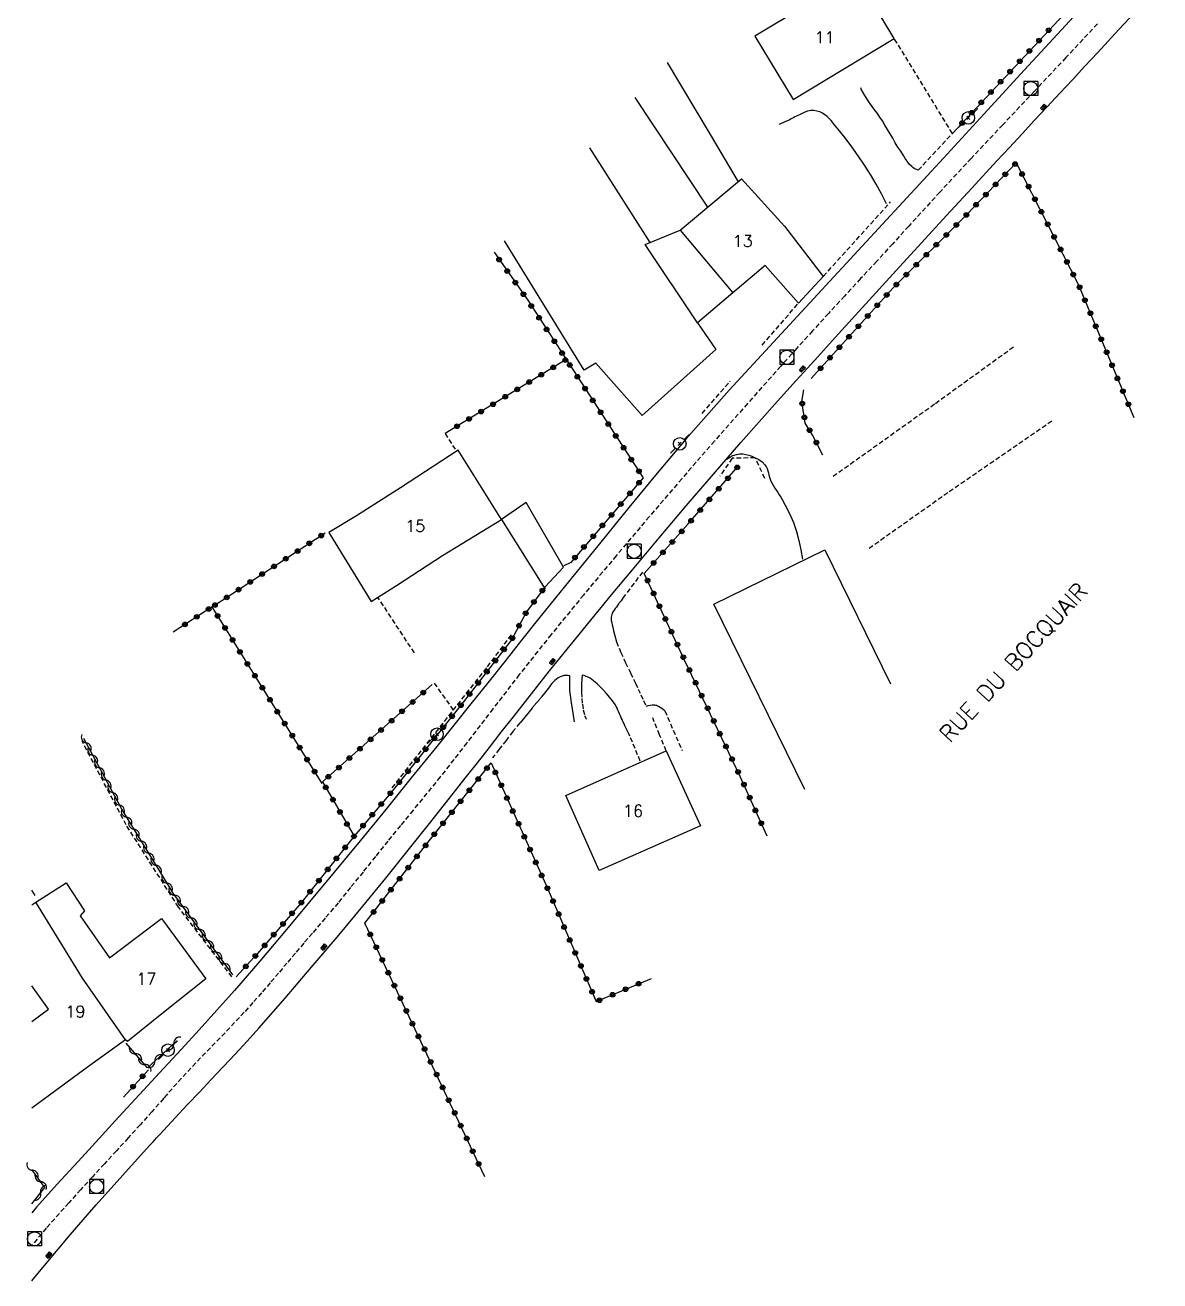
# Model space of a CAD drawing. Header units: millimetres. Extents: x 183999 to 184962, y 153000 to 154000.
# Drawn here: x 183999.3 to 184120, y 153758.9 to 153892.5 of the extents above; entities that cross this region are included whole.
import ezdxf
from ezdxf.enums import TextEntityAlignment as Align

# ---------------------------------------------------------------- set-up
doc = ezdxf.new("R2010")
doc.units = ezdxf.units.MM
doc.linetypes.add('DASHED', pattern=[0.75, 0.5, -0.25])
doc.layers.get('0').update_dxf_attribs({"linetype": 'CONTINUOUS'})
for name, color, linetype in [('W0001', 6, 'DASHED'), ('W0008', 7, 'CONTINUOUS'), ('W0017', 7, 'CONTINUOUS'), ('W0101', 7, 'CONTINUOUS'), ('W0104', 1, 'CONTINUOUS'), ('W0112', 1, 'DASHED'), ('W0310', 3, 'CONTINUOUS'), ('W0322', 7, 'CONTINUOUS'), ('W0323', 7, 'CONTINUOUS'), ('W0401', 7, 'CONTINUOUS'), ('W0420', 7, 'CONTINUOUS'), ('W0473', 7, 'CONTINUOUS'), ('W0989', 7, 'CONTINUOUS'), ('W0991', 7, 'CONTINUOUS'), ('W1102', 7, 'CONTINUOUS')]:
    doc.layers.add(name, color=color, linetype=linetype)
doc.styles.get("Standard").update_dxf_attribs({"font": 'romans.shx', "width": 0.85})

# ---------------------------------------------------------------- blocks, each defined once
blk = doc.blocks.new('T473')
for p, q in [((-0.166667, 0.166667), (0.166667, -0.166667)), ((-0.166667, -0.166667), (0.166667, 0.166667)), ((0.500001, 0.500001), (1.000002, 1.000002)), ((-1.000002, -1.000002), (-0.500001, -0.500001))]:
    blk.add_line(p, q)
blk.add_ellipse((0, 0), major_axis=(0.471405, 0.471405), ratio=1, start_param=5.4977871438, end_param=11.780972451)
blk = doc.blocks.new('T420')
for p, q in [((0.75, 0.75), (-0.75, 0.75)), ((-0.75, 0.75), (-0.75, -0.75)), ((0.75, 0.75), (0.75, -0.75)), ((0.75, -0.75), (-0.75, -0.75))]:
    blk.add_line(p, q)
blk.add_ellipse((0, 0), major_axis=(-0.53, 0.53), ratio=1, start_param=3.926991, end_param=10.210176)
blk = doc.blocks.new('T401')
for p, q in [((-0.3, 0.3), (0, 0.3)), ((-0.3, -0.25), (-0.3, 0.3)), ((-0.3, 0.15), (0, 0.15)), ((-0.3, 0), (0, 0)), ((0, 0.3), (0, -0.25)), ((-0.3, -0.15), (0, -0.15)), ((-0.3, -0.25), (-0.3, -0.3)), ((-0.3, -0.3), (0, -0.3)), ((0, -0.3), (0, -0.25))]:
    blk.add_line(p, q)
blk = doc.blocks.new('t323o')
at = {"color": 0, "linetype": 'Continuous'}
for radius in [0.25, 0.15]:
    blk.add_circle((0, 0), radius, dxfattribs=at)
blk = doc.blocks.new('t322o')
at = {"color": 0, "linetype": 'Continuous'}
for radius in [0.25, 0.15]:
    blk.add_circle((0, 0), radius, dxfattribs=at)
blk = doc.blocks.new('t310o')
at = {"color": 0, "linetype": 'Continuous'}
for centre, start, end in [((-0.5, 0.38), 216.8699, 323.1304), ((0.5, -0.37), 36.8699, 143.1303)]:
    blk.add_arc(centre, 0.625, start, end, dxfattribs=at)

msp = doc.modelspace()

# ---------------------------------------------------------------- linework, layer by layer
at = {"layer": 'W0001'}
for points in [[(184113.34, 153892.67), (184109.99, 153889.08), (184106.63, 153885.5), (184103.27, 153881.94), (184099.91, 153878.36), (184096.57, 153874.77), (184093.26, 153871.15), (184091.56, 153869.28), (184089.86, 153867.42), (184088.15, 153865.57), (184086.44, 153863.71), (184084.73, 153861.86), (184083.03, 153860), (184081.33, 153858.13), (184079.65, 153856.25), (184076.12, 153852.28), (184072.61, 153848.29), (184069.12, 153844.28), (184065.66, 153840.24), (184062.15, 153836.09), (184058.67, 153831.91), (184055.22, 153827.7), (184051.84, 153823.44), (184049.04, 153819.81), (184046.25, 153816.18), (184043.43, 153812.56), (184040.54, 153809.01), (184039.19, 153807.38), (184037.86, 153805.74), (184036.53, 153804.09), (184035.22, 153802.44), (184033.89, 153800.8), (184032.56, 153799.16), (184031.2, 153797.53), (184029.83, 153795.93), (184028.92, 153794.88), (184028.02, 153793.82), (184027.13, 153792.76), (184026.24, 153791.7), (184025.34, 153790.64), (184024.43, 153789.59), (184023.51, 153788.55), (184022.58, 153787.52), (184021.56, 153786.43), (184020.54, 153785.35), (184019.5, 153784.28), (184018.47, 153783.21), (184017.43, 153782.13), (184016.41, 153781.05), (184015.4, 153779.95), (184014.41, 153778.83), (184014.31, 153778.71), (184014.21, 153778.59), (184014.1, 153778.47), (184014, 153778.35)], [(184014, 153778.35), (184012.76, 153776.94), (184011.51, 153775.55), (184010.25, 153774.16), (184008.98, 153772.78), (184007.71, 153771.4), (184006.44, 153770.02), (184005.18, 153768.64), (184003.91, 153767.25), (184001.52, 153764.54), (184000, 153762.73)]]:
    msp.add_lwpolyline(points, dxfattribs=at)
at = {"layer": 'W0008'}
for points in [[(184119.98, 153903.39), (184105.59, 153887.77), (184101.27, 153883.08), (184096.95, 153878.4), (184092.63, 153873.71), (184088.32, 153869.02), (184083.6, 153863.91), (184078.87, 153858.82), (184074.18, 153853.69), (184069.57, 153848.49), (184066.5, 153844.88), (184063.49, 153841.23), (184060.51, 153837.55), (184057.53, 153833.87), (184055.71, 153831.62), (184053.9, 153829.37), (184052.09, 153827.11), (184050.29, 153824.85), (184048.49, 153822.58), (184046.68, 153820.32), (184044.88, 153818.06), (184043.06, 153815.81), (184040.35, 153812.45), (184037.63, 153809.1), (184034.9, 153805.76), (184032.15, 153802.43), (184029.52, 153799.26), (184026.89, 153796.1), (184024.23, 153792.96), (184021.54, 153789.85), (184019.68, 153787.75), (184017.8, 153785.67), (184015.9, 153783.6), (184014, 153781.54)], [(184014, 153774.96), (184015.26, 153776.32), (184016.53, 153777.67), (184017.81, 153779.02), (184019.08, 153780.37), (184020.36, 153781.72), (184021.62, 153783.07), (184022.88, 153784.44), (184024.12, 153785.82), (184026.94, 153789.03), (184029.71, 153792.27), (184032.46, 153795.53), (184035.19, 153798.81), (184037.63, 153801.79), (184040.03, 153804.78), (184042.43, 153807.78), (184044.81, 153810.79), (184046.1, 153812.42), (184047.38, 153814.05), (184048.66, 153815.69), (184049.93, 153817.32), (184051.21, 153818.96), (184052.49, 153820.59), (184053.77, 153822.22), (184055.07, 153823.84), (184057.25, 153826.54), (184059.44, 153829.24), (184061.65, 153831.92), (184063.87, 153834.59), (184066.72, 153837.99), (184069.6, 153841.39), (184072.49, 153844.77), (184075.41, 153848.13), (184077.36, 153850.34), (184079.32, 153852.53), (184081.3, 153854.72), (184083.27, 153856.9), (184085.43, 153859.29), (184087.6, 153861.68), (184089.77, 153864.06), (184091.94, 153866.44), (184094.61, 153869.36), (184097.29, 153872.27), (184099.97, 153875.18), (184102.65, 153878.09), (184103.99, 153879.53), (184105.32, 153880.97), (184106.66, 153882.41), (184108, 153883.85), (184109.34, 153885.29), (184110.67, 153886.73), (184112.01, 153888.16), (184113.35, 153889.6), (184115.63, 153892.06), (184117.91, 153894.52)], [(184014, 153781.54), (184012.28, 153779.68), (184010.56, 153777.83), (184008.85, 153775.96), (184007.15, 153774.09), (184004.93, 153771.65), (184002.69, 153769.23), (184000.49, 153766.78), (184000, 153766.19)], [(184000, 153758.95), (184001.34, 153760.6), (184004.06, 153763.85), (184006.85, 153767.04), (184009.68, 153770.2), (184012.52, 153773.35), (184012.89, 153773.75), (184013.26, 153774.16), (184013.63, 153774.56), (184014, 153774.96)]]:
    msp.add_lwpolyline(points, dxfattribs=at)
at = {"layer": 'W0017'}
for points in [[(184094.27, 153877.1), (184094.08, 153877.17), (184093.9, 153877.26), (184093.74, 153877.37), (184093.58, 153877.49), (184093.32, 153877.75), (184093.1, 153878.05), (184092.9, 153878.36), (184092.7, 153878.67), (184092.41, 153879.12), (184092.12, 153879.57), (184091.84, 153880.03), (184091.57, 153880.5), (184091.3, 153880.96), (184091.02, 153881.42), (184090.74, 153881.88), (184090.46, 153882.34), (184090.2, 153882.73), (184089.93, 153883.12), (184089.65, 153883.5), (184089.37, 153883.88), (184089.1, 153884.27), (184088.83, 153884.66), (184088.58, 153885.06), (184088.35, 153885.47), (184088.3, 153885.56), (184088.25, 153885.65), (184088.22, 153885.75), (184088.18, 153885.85)], [(184090.89, 153873.54), (184090.36, 153874.59), (184089.79, 153875.62), (184089.19, 153876.63), (184088.56, 153877.63), (184087.9, 153878.62), (184087.22, 153879.6), (184086.5, 153880.56), (184085.74, 153881.49), (184085.38, 153881.94), (184085, 153882.39), (184084.59, 153882.82), (184084.1, 153883.16), (184083.8, 153883.3), (184083.49, 153883.39), (184083.16, 153883.44), (184082.84, 153883.44), (184082.51, 153883.38), (184082.21, 153883.27), (184081.92, 153883.13), (184081.63, 153883), (184081.47, 153882.93), (184081.31, 153882.85), (184081.15, 153882.77), (184081, 153882.69), (184080.84, 153882.61), (184080.68, 153882.52), (184080.53, 153882.44), (184080.37, 153882.37), (184080.15, 153882.27), (184079.93, 153882.17), (184079.71, 153882.08), (184079.49, 153881.98)], [(184073.91, 153846.38), (184074.23, 153846.59), (184074.57, 153846.75), (184074.93, 153846.86), (184075.3, 153846.92), (184075.62, 153846.92), (184075.95, 153846.87), (184076.26, 153846.79), (184076.56, 153846.68), (184076.94, 153846.51), (184077.31, 153846.32), (184077.66, 153846.07), (184077.96, 153845.77), (184078.09, 153845.57), (184078.2, 153845.36), (184078.28, 153845.13), (184078.34, 153844.9), (184078.4, 153844.68), (184078.45, 153844.45), (184078.52, 153844.23), (184078.61, 153844.02), (184078.75, 153843.76), (184078.89, 153843.52), (184079.04, 153843.27), (184079.19, 153843.04), (184079.35, 153842.8), (184079.5, 153842.56), (184079.65, 153842.32), (184079.79, 153842.07), (184080.12, 153841.48), (184080.44, 153840.88), (184080.74, 153840.26), (184081, 153839.63), (184081.32, 153838.68), (184081.58, 153837.71), (184081.8, 153836.73), (184081.96, 153835.74)]]:
    msp.add_lwpolyline(points, dxfattribs=at)
at = {"layer": 'W0101'}
for points in [[(184087.66, 153897.86), (184076.89, 153891.36), (184080.96, 153884.61), (184091.73, 153891.1)], [(184045.34, 153847.31), (184039.22, 153843.33), (184034.51, 153840.32), (184031.57, 153838.56), (184036.07, 153831.21), (184038.78, 153832.94), (184043.69, 153836.12), (184049.94, 153839.96)], [(184056.79, 153810.57), (184067.48, 153815.32), (184071.1, 153807.36), (184060.33, 153802.59), (184056.79, 153810.57)]]:
    msp.add_lwpolyline(points, close=True, dxfattribs=at)
for points in [[(184068.96, 153870.72), (184075.49, 153876.17), (184080.04, 153871.16), (184084.18, 153865.81)], [(184068.96, 153870.72), (184074.55, 153864.04)], [(184081.55, 153862.96), (184077.98, 153866.96), (184074.55, 153864.04)], [(184081.55, 153862.96), (184084.18, 153865.81)], [(184000.4, 153799.22), (184003.64, 153801.28), (184005.61, 153798.32), (184005.12, 153797.77), (184008.25, 153793.3), (184013.78, 153797.5), (184014, 153797.2)], [(184000, 153798.97), (184000.4, 153799.22)], [(184014, 153797.2), (184018.5, 153791.08)], [(184018.5, 153791.08), (184014, 153787.49)], [(184000, 153786.54), (184001.78, 153787.87), (184000, 153790.35)], [(184014, 153787.49), (184010.17, 153784.42), (184009.97, 153784.59)], [(184009.97, 153784.59), (184006.16, 153781.87), (184000, 153777.32)]]:
    msp.add_lwpolyline(points, dxfattribs=at)
at = {"layer": 'W0104'}
for points in [[(184067.58, 153888.56), (184072.14, 153880.91), (184075.13, 153875.87)], [(184071.88, 153873.16), (184064.18, 153884.83)], [(184059.31, 153879.5), (184065.73, 153869.41)], [(184074.55, 153864.04), (184070.8, 153860.85), (184065.24, 153869.21), (184068.96, 153870.72)], [(184070.8, 153860.85), (184072.75, 153858.02), (184064.91, 153851.01), (184059.97, 153856.57), (184058.74, 153855.83), (184050.27, 153869.6)], [(184056.55, 153834.89), (184052.57, 153841.77), (184049.94, 153839.96)], [(184049.94, 153839.96), (184054.6, 153832.53)], [(184082.21, 153811.22), (184072.55, 153830.95), (184084.34, 153836.73)], [(184084.34, 153836.73), (184091.33, 153822.46)], [(184054.57, 153832.75), (184056.55, 153834.89)]]:
    msp.add_lwpolyline(points, dxfattribs=at)
at = {"layer": 'W0112'}
for points in [[(184094.27, 153877.1), (184097.91, 153881.02), (184091.73, 153891.1)], [(184084.18, 153865.81), (184091.33, 153873.73)], [(184077.68, 153858.49), (184081.55, 153862.96)], [(184085.22, 153844.54), (184096.1, 153852.3), (184104.55, 153858.41)], [(184071.3, 153851.23), (184074.28, 153854.68)], [(184108.49, 153850.4), (184097.42, 153842.78), (184088.87, 153836.73)], [(184043.94, 153849.09), (184045.09, 153847.31)], [(184077.96, 153844.32), (184076.94, 153846.51), (184074.47, 153846.46), (184073.16, 153844.54)], [(184064.96, 153834.34), (184064.5, 153833.76), (184064.05, 153833.17), (184063.6, 153832.58), (184063.15, 153831.98), (184062.9, 153831.64), (184062.66, 153831.3), (184062.41, 153830.96), (184062.17, 153830.61), (184062.05, 153830.46), (184061.93, 153830.31), (184061.82, 153830.15), (184061.73, 153829.98), (184061.68, 153829.85), (184061.65, 153829.71), (184061.63, 153829.57), (184061.62, 153829.43), (184061.63, 153829.2), (184061.67, 153828.96), (184061.73, 153828.73), (184061.78, 153828.5), (184061.87, 153828.11), (184061.96, 153827.71), (184062.07, 153827.32), (184062.19, 153826.94), (184062.64, 153825.81), (184063.15, 153824.71), (184063.68, 153823.62), (184064.2, 153822.53), (184064.47, 153821.91), (184064.76, 153821.3), (184065.04, 153820.69), (184065.32, 153820.09)], [(184040.68, 153825.76), (184036.81, 153831.65)], [(184038.32, 153811.4), (184048.46, 153824.28), (184051.15, 153827.87)], [(184044.83, 153819.67), (184042.7, 153822.74)], [(184057.23, 153823.32), (184057.03, 153823.35), (184056.82, 153823.36), (184056.61, 153823.34), (184056.41, 153823.29), (184056.19, 153823.21), (184055.98, 153823.09), (184055.79, 153822.95), (184055.62, 153822.8), (184055.46, 153822.65), (184055.31, 153822.49), (184055.17, 153822.32), (184055.04, 153822.15), (184054.91, 153821.97), (184054.78, 153821.8), (184054.65, 153821.63), (184054.52, 153821.46), (184054.19, 153821.06), (184053.87, 153820.67), (184053.54, 153820.28), (184053.21, 153819.88), (184052.89, 153819.49), (184052.56, 153819.1), (184052.24, 153818.7), (184051.91, 153818.3), (184051.17, 153817.38), (184050.44, 153816.45), (184049.71, 153815.51), (184048.98, 153814.58)], [(184057.73, 153818.41), (184057.64, 153818.87), (184057.57, 153819.33), (184057.49, 153819.79), (184057.42, 153820.25), (184057.37, 153820.65), (184057.31, 153821.04), (184057.27, 153821.44), (184057.23, 153821.84), (184057.22, 153822.02), (184057.22, 153822.21), (184057.21, 153822.39), (184057.21, 153822.58), (184057.21, 153822.77), (184057.22, 153822.95), (184057.22, 153823.14), (184057.23, 153823.32)], [(184058.52, 153823.4), (184058.48, 153822.94), (184058.46, 153822.47), (184058.45, 153822), (184058.47, 153821.54), (184058.5, 153820.92), (184058.55, 153820.3), (184058.64, 153819.68), (184058.8, 153819.07), (184058.83, 153818.97), (184058.88, 153818.87), (184058.93, 153818.78), (184058.99, 153818.69)], [(184064.69, 153814.25), (184064.43, 153814.92), (184064.16, 153815.58), (184063.88, 153816.25), (184063.59, 153816.91), (184063.49, 153817.13), (184063.39, 153817.35), (184063.29, 153817.57), (184063.19, 153817.79), (184063.08, 153818), (184062.98, 153818.22), (184062.87, 153818.44), (184062.77, 153818.66), (184062.68, 153818.86), (184062.59, 153819.06), (184062.51, 153819.26), (184062.42, 153819.46), (184062.34, 153819.67), (184062.24, 153819.86), (184062.14, 153820.06), (184062.03, 153820.25), (184061.75, 153820.67), (184061.44, 153821.06), (184061.11, 153821.44), (184060.77, 153821.81), (184060.44, 153822.15), (184060.11, 153822.47), (184059.75, 153822.78), (184059.37, 153823.05), (184059.17, 153823.16), (184058.96, 153823.26), (184058.74, 153823.34), (184058.52, 153823.4)], [(184065.32, 153820.09), (184065.54, 153820.16), (184065.76, 153820.21), (184065.99, 153820.23), (184066.22, 153820.22), (184066.34, 153820.21), (184066.45, 153820.18), (184066.56, 153820.13), (184066.66, 153820.09), (184066.84, 153819.98), (184067.01, 153819.87), (184067.17, 153819.74), (184067.32, 153819.59)], [(184067.48, 153815.32), (184066.77, 153817.04), (184066.03, 153818.85)], [(184067.32, 153819.59), (184069.16, 153815.37)], [(184014, 153801.21), (184010.03, 153807.45), (184005.33, 153816.38)], [(184021.27, 153791.3), (184015.59, 153798.7), (184014, 153801.21)]]:
    msp.add_lwpolyline(points, dxfattribs=at)
at = {"layer": 'W0310'}
for points in [[(184014, 153801.89), (184009.56, 153809.12), (184005.54, 153816.63)], [(184021.38, 153791.49), (184015.04, 153800.18), (184014, 153801.89)], [(184000.35, 153799.96), (184000, 153800.5)], [(184014, 153783.19), (184012.3, 153781.62), (184010.03, 153784.23)], [(184015.43, 153784.5), (184014, 153783.19)], [(184000, 153767.13), (184001.39, 153768.88), (184000, 153770.81)]]:
    msp.add_lwpolyline(points, dxfattribs=at)
at = {"layer": 'W0322'}
for points in [[(184065.13, 153834.2), (184069.81, 153839.47), (184075.13, 153845.61)], [(184035.41, 153797), (184042.24, 153805.75), (184048.84, 153814.05)]]:
    msp.add_lwpolyline(points, dxfattribs=at)
at = {"layer": 'W0323'}
for points in [[(184097.91, 153881.02), (184111.78, 153895.88)], [(184082.89, 153854.93), (184091.61, 153864.6), (184099.45, 153872.39), (184104.71, 153877.9)], [(184104.71, 153877.9), (184111.29, 153864.99), (184117.21, 153850.81)], [(184049.16, 153868.37), (184052.74, 153863.26), (184065.02, 153844.37), (184057.31, 153835.38), (184056.57, 153835)], [(184056.83, 153856.96), (184043.94, 153849.09)], [(184084.12, 153846.79), (184083, 153848.98), (184082.26, 153850.21), (184081.9, 153852.51), (184082.12, 153853.75)], [(184030.86, 153811.86), (184019.16, 153830.64), (184031.19, 153838.51)], [(184078.19, 153806.26), (184075.35, 153812.6), (184069.43, 153824.99), (184065.13, 153834.2)], [(184054.57, 153832.75), (184052.6, 153830.12), (184051.01, 153827.13), (184045.66, 153820.22), (184038.18, 153810.87), (184034.26, 153806.24), (184028.61, 153799.14), (184024.01, 153793.77), (184021.73, 153791.3)], [(184019.16, 153830.64), (184015.03, 153827.96)], [(184042.59, 153822.39), (184030.92, 153812.03), (184034.26, 153806.24)], [(184048.84, 153814.05), (184054.79, 153800.81), (184060.03, 153788.67), (184065.91, 153791.13)], [(184048.16, 153770.03), (184042.65, 153781.73), (184035.41, 153797)], [(184009.75, 153778.5), (184012.39, 153781.41)]]:
    msp.add_lwpolyline(points, dxfattribs=at)
at = {"layer": 'W1102'}
msp.add_lwpolyline([(184009.97, 153784.59), (184005.37, 153791.15), (184000.4, 153799.22)], dxfattribs=at)

# ---------------------------------------------------------------- block references
at = {"layer": 'W0310'}
for p, rotation in [((184005.78, 153816.18), 118.2021783341576), ((184006.48, 153814.86), 118.2021783341576), ((184007.19, 153813.54), 118.2021783341576), ((184007.9, 153812.22), 118.2021783341576), ((184008.61, 153810.89), 118.2021783341576), ((184009.32, 153809.57), 118.2021783341576), ((184010.08, 153808.28), 121.5295337306473), ((184010.86, 153807), 121.5295337306473), ((184011.65, 153805.72), 121.5295337306473), ((184012.43, 153804.44), 121.5295337306473), ((184013.22, 153803.16), 121.5295337306473), ((184014.39, 153801.25), 121.5295337307622), ((184015.19, 153799.98), 126.081625303586), ((184016.08, 153798.77), 126.081625303586), ((184016.96, 153797.55), 126.081625303586), ((184017.84, 153796.34), 126.081625303586), ((184018.73, 153795.13), 126.081625303586), ((184019.61, 153793.92), 126.081625303586), ((184020.49, 153792.71), 126.081625303586), ((184015.1, 153784.2), 222.6472541442104), ((184011.02, 153783.1), 131.1437592314528), ((184012, 153781.97), 131.1437592314528), ((184013.07, 153782.33), 222.6472541447889), ((184000.07, 153770.72), 125.8461554235002), ((184000.94, 153769.5), 125.8461554235002), ((184000.94, 153768.31), 51.38930304634911)]:
    msp.add_blockref('t310o', p, dxfattribs=dict(at, rotation=rotation))
at = {"layer": 'W0322'}
for p, rotation in [((184075.02, 153845.48), 49.10565010235003), ((184074.04, 153844.34), 49.10565010235003), ((184073.06, 153843.21), 49.10565010235003), ((184071.09, 153840.94), 49.10565010235003), ((184072.07, 153842.08), 49.10565010235003), ((184070.11, 153839.81), 49.10565010235003), ((184069.12, 153838.68), 48.31148958342897), ((184068.12, 153837.56), 48.31148958342897), ((184067.12, 153836.44), 48.31148958342897), ((184066.12, 153835.32), 48.31148958342897), ((184048.4, 153813.5), 51.50253019405418), ((184047.47, 153812.33), 51.50253019405418), ((184046.54, 153811.15), 51.50253019405418), ((184044.67, 153808.81), 51.50253019405418), ((184045.6, 153809.98), 51.50253019405418), ((184043.74, 153807.63), 51.50253019405418), ((184042.8, 153806.46), 51.50253019405418), ((184041.87, 153805.28), 52.02621834008274), ((184040.95, 153804.1), 52.02621834008274), ((184040.03, 153802.92), 52.02621834008274), ((184039.1, 153801.73), 52.02621834008274), ((184037.26, 153799.37), 52.02621834008274), ((184038.18, 153800.55), 52.02621834008274), ((184036.34, 153798.19), 52.02621834008274)]:
    msp.add_blockref('t322o', p, dxfattribs=dict(at, rotation=rotation))
at = {"layer": 'W0323'}
for p, rotation in [((184108.15, 153891.99), 46.96795115751189), ((184107.13, 153890.89), 46.96795115751189), ((184106.1, 153889.8), 46.96795115751189), ((184104.05, 153887.6), 46.96795115751189), ((184105.08, 153888.7), 46.96795115751189), ((184103.03, 153886.51), 46.96795115751189), ((184102.01, 153885.41), 46.96795115751189), ((184100.98, 153884.31), 46.96795115751189), ((184099.96, 153883.22), 46.96795115751189), ((184098.94, 153882.12), 46.96795115751189), ((184104.58, 153877.76), 46.31243540631557), ((184102.51, 153875.59), 46.31243540631557), ((184103.54, 153876.68), 46.31243540631557), ((184105.33, 153876.69), 297.0018535677714), ((184101.47, 153874.51), 46.31243540631557), ((184106.01, 153875.36), 297.0018535677714), ((184100.43, 153873.42), 46.31243540631557), ((184106.69, 153874.02), 297.0018535677714), ((184099.4, 153872.34), 44.79951372460109), ((184107.37, 153872.68), 297.0018535677714), ((184097.27, 153870.22), 44.79951372460109), ((184098.33, 153871.28), 44.79951372460109), ((184108.05, 153871.35), 297.0018535677714), ((184096.2, 153869.17), 44.79951372460109), ((184108.73, 153870.01), 297.0018535677714), ((184049.7, 153867.6), 305.0041501924509), ((184095.14, 153868.11), 44.79951372460109), ((184109.41, 153868.67), 297.0018535677714), ((184050.56, 153866.37), 305.0041501924509), ((184094.07, 153867.05), 44.79951372460109), ((184110.09, 153867.34), 297.0018535677714), ((184051.42, 153865.14), 305.0041501924509), ((184091.95, 153864.94), 44.79951372460109), ((184093.01, 153866), 44.79951372460109), ((184110.77, 153866), 297.0018535677714), ((184052.28, 153863.91), 305.0041501924509), ((184090.92, 153863.84), 47.98644337232633), ((184111.43, 153864.65), 292.6599013257184), ((184053.12, 153862.67), 303.0331854378065), ((184089.92, 153862.73), 47.98644337232633), ((184112.01, 153863.27), 292.6599013257184), ((184053.94, 153861.41), 303.0331854378065), ((184088.91, 153861.61), 47.98644337232633), ((184112.59, 153861.89), 292.6599013257184), ((184054.75, 153860.16), 303.0331854378065), ((184087.91, 153860.5), 47.98644337232633), ((184113.16, 153860.5), 292.6599013257184), ((184055.57, 153858.9), 303.0331854378065), ((184085.9, 153858.27), 47.98644337232633), ((184086.91, 153859.39), 47.98644337232633), ((184113.74, 153859.12), 292.6599013257184), ((184056.39, 153857.64), 303.0331854378065), ((184056.74, 153856.9), 211.3988465023006), ((184084.9, 153857.16), 47.98644337232633), ((184114.32, 153857.73), 292.6599013257184), ((184055.46, 153856.12), 211.3988465023006), ((184057.21, 153856.38), 303.0331854378065), ((184083.89, 153856.04), 47.98644337232633), ((184114.9, 153856.35), 292.6599013257184), ((184052.9, 153854.56), 211.3988465023006), ((184054.18, 153855.34), 211.3988465023006), ((184058.03, 153855.13), 303.0331854378065), ((184115.47, 153854.96), 292.6599013257184), ((184050.34, 153853), 211.3988465023006), ((184051.62, 153853.78), 211.3988465023006), ((184058.84, 153853.87), 303.0331854378065), ((184116.05, 153853.58), 292.6599013257184), ((184049.06, 153852.21), 211.3988465023006), ((184059.66, 153852.61), 303.0331854378065), ((184081.94, 153852.28), 98.79795355703244), ((184116.63, 153852.2), 292.6599013257184), ((184046.5, 153850.65), 211.3988465023006), ((184047.78, 153851.43), 211.3988465023006), ((184060.48, 153851.35), 303.0331854378065), ((184082.17, 153850.8), 98.79795355703244), ((184045.22, 153849.87), 211.3988465023006), ((184061.3, 153850.1), 303.0331854378065), ((184062.11, 153848.84), 303.0331854378065), ((184082.72, 153849.44), 120.9643191148571), ((184062.93, 153847.58), 303.0331854378065), ((184083.44, 153848.12), 117.135683372136), ((184063.75, 153846.32), 303.0331854378065), ((184064.57, 153845.07), 303.0331854378065), ((184064.58, 153843.86), 229.413644415876), ((184063.6, 153842.72), 229.413644415876), ((184062.63, 153841.58), 229.413644415876), ((184061.65, 153840.44), 229.413644415876), ((184030.77, 153838.23), 33.17554530767851), ((184059.7, 153838.17), 229.413644415876), ((184060.68, 153839.31), 229.413644415876), ((184029.51, 153837.41), 33.17554530767851), ((184058.72, 153837.03), 229.413644415876), ((184027, 153835.77), 33.17554530767851), ((184028.26, 153836.59), 33.17554530767851), ((184057.75, 153835.89), 229.413644415876), ((184024.49, 153834.13), 33.17554530767851), ((184025.75, 153834.95), 33.17554530767851), ((184023.23, 153833.31), 33.17554530767851), ((184065.48, 153833.44), 115.0454427481538), ((184020.72, 153831.66), 33.17554530767851), ((184021.98, 153832.48), 33.17554530767851), ((184054.3, 153832.38), 233.1306512787523), ((184066.12, 153832.08), 115.0454427481538), ((184018.8, 153830.41), 212.9680470243543), ((184019.47, 153830.84), 33.17554530767851), ((184053.4, 153831.18), 233.1306512787523), ((184066.75, 153830.72), 115.0454427481538), ((184016.28, 153828.78), 212.9680470243543), ((184017.54, 153829.59), 212.9680470243543), ((184019.75, 153829.68), 121.9382147845571), ((184052.52, 153829.97), 241.9826608584014), ((184067.39, 153829.36), 115.0454427481538), ((184020.55, 153828.41), 121.9382147845571), ((184051.82, 153828.65), 241.9826608584014), ((184068.02, 153828), 115.0454427481538), ((184021.34, 153827.14), 121.9382147845571), ((184050.23, 153826.12), 232.2675032050557), ((184051.11, 153827.32), 241.9826608584014), ((184068.66, 153826.64), 115.0454427481538), ((184022.13, 153825.86), 121.9382147845571), ((184049.31, 153824.93), 232.2675032050557), ((184069.29, 153825.29), 115.0454427481538), ((184022.93, 153824.59), 121.9382147845571), ((184048.39, 153823.74), 232.2675032050557), ((184069.94, 153823.93), 115.5425679449871), ((184023.72, 153823.32), 121.9382147845571), ((184047.47, 153822.56), 232.2675032050557), ((184070.59, 153822.58), 115.5425679449871), ((184024.51, 153822.04), 121.9382147845571), ((184025.31, 153820.77), 121.9382147845571), ((184041.63, 153821.53), 221.5839602664651), ((184046.55, 153821.37), 232.2675032050557), ((184071.23, 153821.22), 115.5425679449871), ((184026.1, 153819.5), 121.9382147845571), ((184039.38, 153819.54), 221.5839602664651), ((184040.5, 153820.53), 221.5839602664651), ((184045.63, 153820.19), 231.3202531381303), ((184071.88, 153819.87), 115.5425679449871), ((184026.89, 153818.23), 121.9382147845571), ((184038.26, 153818.54), 221.5839602664651), ((184044.7, 153819.01), 231.3202531381303), ((184072.53, 153818.52), 115.5425679449871), ((184027.69, 153816.95), 121.9382147845571), ((184037.14, 153817.55), 221.5839602664651), ((184043.76, 153817.84), 231.3202531381303), ((184073.17, 153817.16), 115.5425679449871), ((184028.48, 153815.68), 121.9382147845571), ((184034.89, 153815.56), 221.5839602664651), ((184036.02, 153816.55), 221.5839602664651), ((184041.88, 153815.5), 231.3202531381303), ((184042.82, 153816.67), 231.3202531381303), ((184073.82, 153815.81), 115.5425679449871), ((184029.27, 153814.41), 121.9382147845571), ((184033.77, 153814.56), 221.5839602664651), ((184040.95, 153814.33), 231.3202531381303), ((184074.47, 153814.46), 115.5425679449871), ((184030.07, 153813.13), 121.9382147845571), ((184032.65, 153813.56), 221.5839602664651), ((184040.01, 153813.16), 231.3202531381303), ((184049.3, 153813.04), 294.1937598402183), ((184075.11, 153813.1), 115.5425679449871), ((184031.26, 153811.44), 300.037008784722), ((184031.53, 153812.57), 221.5839602664651), ((184039.07, 153811.99), 231.3202531381303), ((184049.92, 153811.67), 294.1937598402183), ((184075.74, 153811.74), 114.0911297110432), ((184032.01, 153810.14), 300.037008784722), ((184038.13, 153810.82), 229.7641944937384), ((184050.53, 153810.3), 294.1937598402183), ((184076.35, 153810.37), 114.0911297110432), ((184032.76, 153808.84), 300.037008784722), ((184037.16, 153809.67), 229.7641944937384), ((184051.15, 153808.93), 294.1937598402183), ((184076.96, 153809), 114.0911297110432), ((184033.51, 153807.54), 300.037008784722), ((184035.23, 153807.38), 229.7641944937384), ((184036.2, 153808.53), 229.7641944937384), ((184051.76, 153807.57), 294.1937598402183), ((184077.57, 153807.63), 114.0911297110432), ((184034.26, 153806.24), 231.5029741508087), ((184052.37, 153806.2), 294.1937598402183), ((184033.32, 153805.06), 231.5029741508087), ((184052.99, 153804.83), 294.1937598402183), ((184032.39, 153803.89), 231.5029741508087), ((184053.6, 153803.46), 294.1937598402183), ((184031.46, 153802.72), 231.5029741508087), ((184054.22, 153802.09), 294.1937598402183), ((184030.52, 153801.54), 231.5029741508087), ((184054.83, 153800.72), 293.3238969959609), ((184029.59, 153800.37), 231.5029741508087), ((184027.68, 153798.05), 229.3992542757921), ((184028.66, 153799.19), 231.5029741508087), ((184055.43, 153799.35), 293.3238969959609), ((184026.71, 153796.92), 229.3992542757921), ((184056.02, 153797.97), 293.3238969959609), ((184025.73, 153795.78), 229.3992542757921), ((184035.98, 153795.8), 115.359987550476), ((184056.61, 153796.59), 293.3238969959609), ((184024.75, 153794.64), 229.3992542757921), ((184036.63, 153794.44), 115.359987550476), ((184057.21, 153795.21), 293.3238969959609), ((184023.77, 153793.51), 227.3176149335421), ((184037.27, 153793.09), 115.359987550476), ((184057.8, 153793.84), 293.3238969959609), ((184022.75, 153792.4), 227.3176149335421), ((184037.91, 153791.73), 115.359987550476), ((184058.4, 153792.46), 293.3238969959609), ((184038.55, 153790.37), 115.359987550476), ((184058.99, 153791.08), 293.3238969959609), ((184064.53, 153790.55), 22.66108596956793), ((184039.2, 153789.02), 115.359987550476), ((184059.58, 153789.7), 293.3238969959609), ((184060.37, 153788.81), 22.66108596956793), ((184061.76, 153789.39), 22.66108596956793), ((184063.14, 153789.97), 22.66108596956793), ((184039.84, 153787.66), 115.359987550476), ((184040.48, 153786.31), 115.359987550476), ((184041.12, 153784.95), 115.359987550476), ((184041.77, 153783.6), 115.359987550476), ((184042.41, 153782.24), 115.359987550476), ((184011.77, 153780.72), 47.83465503468273), ((184043.05, 153780.89), 115.2249400946603), ((184010.76, 153779.61), 47.83465503468273), ((184043.69, 153779.53), 115.2249400946603), ((184044.33, 153778.17), 115.2249400946603), ((184044.97, 153776.81), 115.2249400946603), ((184045.61, 153775.46), 115.2249400946603), ((184046.25, 153774.1), 115.2249400946603), ((184046.89, 153772.74), 115.2249400946603), ((184047.52, 153771.39), 115.2249400946603)]:
    msp.add_blockref('t323o', p, dxfattribs=dict(at, rotation=rotation))
at = {"layer": 'W0401'}
for p, rotation in [((184107.7, 153883.71), 317.0685010473318), ((184082.07, 153855.86), 317.880439784917), ((184055.48, 153824.75), 321.1886999660206), ((184031.16, 153794.37), 319.941312763185), ((184001.91, 153761.61), 320.3077182612103)]:
    msp.add_blockref('T401', p, dxfattribs=dict(at, rotation=rotation))
at = {"layer": 'W0420'}
for p in [(184106.25, 153885.79), (184080.31, 153857.2), (184064.06, 153836.56), (184006.88, 153768.99), (184000.27, 153763.42)]:
    msp.add_blockref('T420', p, dxfattribs=at)
at = {"layer": 'W0473'}
for p in [(184099.61, 153882.67), (184068.91, 153847.99), (184043.09, 153817.1), (184014.47, 153783.49)]:
    msp.add_blockref('T473', p, dxfattribs=at)

# ---------------------------------------------------------------- texts
at = {"layer": 'W0989'}
msp.add_text('RUE DU BOCQUAIR  ', height=1.75, rotation=47.5065, dxfattribs=at).set_placement((184105.21, 153825.63), align=Align.MIDDLE_CENTER)
at = {"layer": 'W0991'}
for s, p in [('11', (184084.31, 153891.23)), ('13', (184075.6, 153869.57)), ('15', (184040.77, 153839.26)), ('16', (184063.94, 153808.95)), ('17', (184012.18, 153791.08)), ('19', (184004.63, 153787.6))]:
    msp.add_text(s, height=1.25, dxfattribs=at).set_placement(p, align=Align.MIDDLE_CENTER)

doc.saveas('drawing.dxf')
